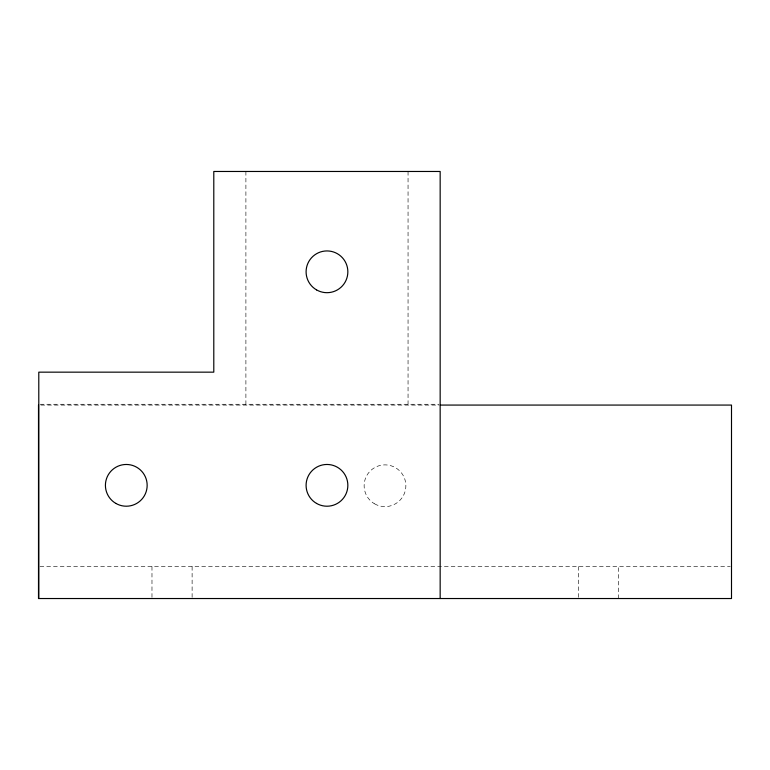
<?xml version="1.0" encoding="UTF-8"?>
<svg xmlns="http://www.w3.org/2000/svg" width="770" height="770" viewBox="0 0 770 770"><rect width="100%" height="100%" fill="white"/><g stroke="black" fill="none" stroke-linecap="round" stroke-linejoin="round"><path stroke-width="0.58" stroke-dasharray="3.85 2.89" d="M151.979 597.337L151.979 566.422M192.115 597.337L192.115 566.422M578.568 597.337L578.568 566.422M618.705 598.531L618.705 566.422M39.992 404.269L438.967 404.269M40.906 405.068L439.141 405.068M39.992 566.422L730.297 566.422M408.052 171.469L408.052 404.269M245.899 171.469L245.899 404.269M374.567 503.821A20.867 20.867 0 0 0 405.867 485.745A20.867 20.867 0 0 0 374.567 467.669A20.867 20.867 0 0 0 374.567 503.821"/><path stroke-width="1.16" d="M440.344 405.068L731.5 405.068L731.5 598.531L38.5 598.531L38.5 405.068M440.161 598.531L440.161 171.469L213.791 171.469L213.791 372.16L38.789 372.16L38.789 598.531M316.537 289.886A20.867 20.867 0 0 0 347.847 271.81A20.867 20.867 0 0 0 316.537 253.734A20.867 20.867 0 0 0 316.537 289.886M316.537 503.416A20.867 20.867 0 0 0 347.847 485.341A20.867 20.867 0 0 0 316.537 467.265A20.867 20.867 0 0 0 316.537 503.416M115.856 503.416A20.867 20.867 0 0 0 147.157 485.341A20.867 20.867 0 0 0 115.856 467.265A20.867 20.867 0 0 0 115.856 503.416"/></g></svg>
